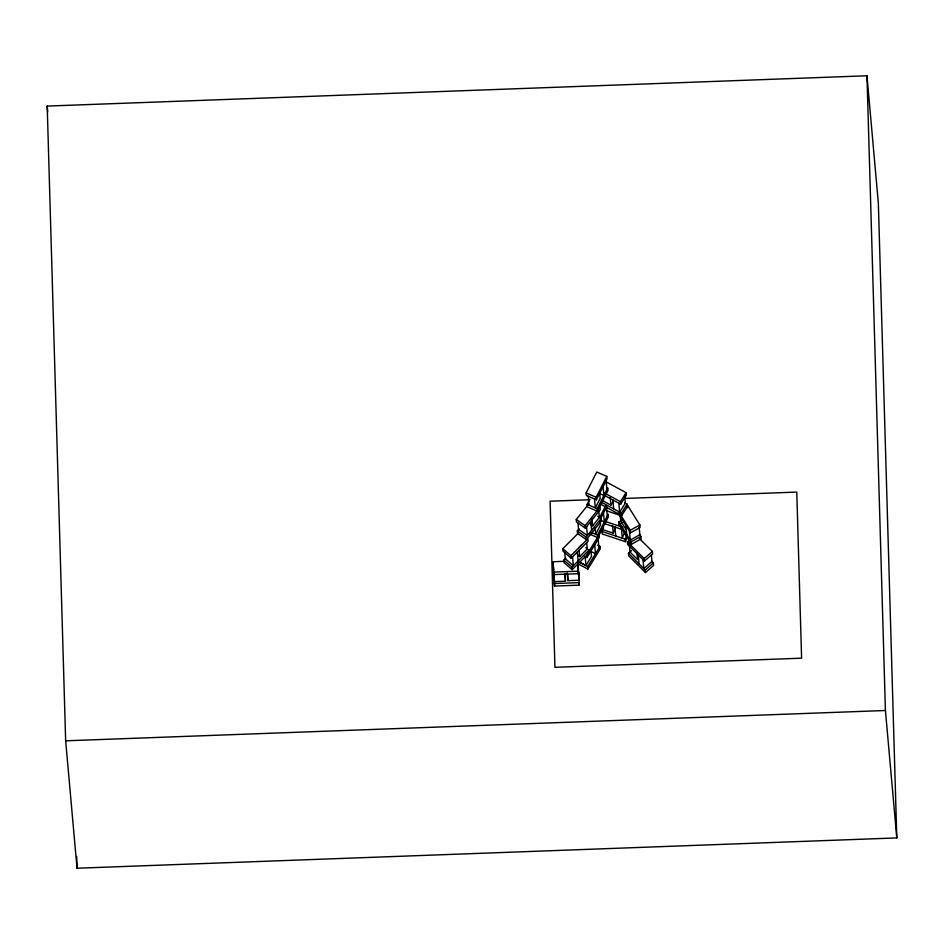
<?xml version="1.0" encoding="UTF-8"?>
<svg xmlns="http://www.w3.org/2000/svg" width="944" height="944" viewBox="0 0 944 944"><rect width="100%" height="100%" fill="white"/><g stroke="black" fill="none" stroke-linecap="round" stroke-linejoin="round"><path stroke-width="1.42" d="M627.323 536.806L625.4 541.691L602.237 533.962L602.012 531.448L603.464 527.79M602.591 527.106L602.827 529.655L613.246 533.136L615.653 527.035M624.692 532.156L622.285 538.269L621.482 529.324M625.4 541.691L625.176 539.177L626.615 535.508M586.118 492.933L596.761 472.024L606.791 476.378L607.016 478.891L596.36 499.801L586.342 495.447L586.118 492.933L596.136 497.287L596.36 499.801M597.387 511.247L597.163 508.733L607.806 487.836L608.03 490.349L597.387 511.247L587.357 506.904L587.133 504.379L589.799 499.164M596.136 497.287L606.791 476.378M599.853 517.159L605.847 505.394M600.75 518.362L606.732 506.609M597.776 537.655L597.552 535.142L608.196 514.244L608.42 516.757L597.776 537.655L589.009 533.856M586.897 557.609L599.204 537.502L598.98 534.977L586.672 555.096L586.897 557.609L584.489 556.346M579.923 562.376L585.953 565.527L591.487 556.476L590.909 550.092M578.283 564.016L587.923 569.067L587.699 566.553L599.995 546.434L597.587 545.172M587.923 569.067L600.219 548.948L599.995 546.434M601.363 499.966L610.91 505.146L613.045 501.783M604.42 495.364L620.645 504.179L620.42 501.665L626.108 492.685L606.131 481.841M620.645 504.179L626.332 495.199L626.108 492.685M600.443 504.108L621.671 515.625L621.447 513.111L627.123 504.143L624.633 502.786M621.671 515.625L627.347 506.657L627.123 504.143M585.351 528.156L585.127 525.643L600.042 507.117L600.266 509.63L585.351 528.156L576.489 522.008L576.265 519.495L587.675 505.323M597.741 516.262L601.057 518.563L601.281 521.088L586.366 539.614L577.516 533.454L577.291 530.941L579.038 528.77M590.401 524.274L592.62 525.82L599.334 517.477L598.767 511.093M586.366 539.614L586.141 537.101L601.057 518.563M571.132 558.234L570.908 555.709L587.852 538.764L588.077 541.278L571.132 558.234L563.049 551.213L562.825 548.7L578.766 532.746M585.846 547.579L588.879 550.21L589.103 552.736L572.158 569.68L564.075 562.659L563.839 560.146L565.834 558.152M578.861 547.65L581.716 544.782M577.634 554.836L579.663 556.582L587.286 548.96L586.72 542.576M572.158 569.68L571.934 567.167L588.879 550.21M639.525 538.67L652.363 551.438L652.587 553.951L644.433 561.09L627.642 544.393L627.418 541.88L630.474 539.201M627.642 544.393L630.698 541.714M651.407 560.925L653.378 562.884L653.602 565.397L645.46 572.536L628.669 555.851L628.444 553.326L631.501 550.659M644.433 561.09L644.209 558.577L652.363 551.438M645.46 572.536L645.236 570.023L653.378 562.884M639.336 533.95L640.882 536.416L641.106 538.93L631.501 544.251L619.099 524.475L618.875 521.961L622.474 519.967M619.099 524.475L622.698 522.48M639.867 524.97L640.091 527.484L630.474 532.794L630.25 530.28L639.867 524.97L627.465 505.193L627.689 507.707M631.501 544.251L631.276 541.738L640.882 536.416M47.2 106.082L866.97 75.768L878.345 203.184L896.8 837.918L77.03 868.232L65.655 740.816L47.2 106.082L47.719 111.947M589.752 499.742L550.104 501.205L554.942 667.302L801.598 658.18L796.771 492.084L624.987 498.444M577.893 563.344L578.188 573.704L553.503 574.601L552.983 561.727L564.606 561.302M553.278 572.088L577.964 571.191L578.188 573.704M567.202 572.996L567.887 580.654L578.991 580.253L578.2 571.309M565.267 574.731L565.456 581.209L554.34 581.61L553.361 566.199L553.703 570.023M554.305 583.545L578.991 582.637L579.215 585.15L554.529 586.059L554.045 574.483M65.655 740.816L885.425 710.502L896.8 837.918M606.213 510.68L621.199 515.684M605.08 521.359L622.792 527.271M603.948 523.424L623.016 529.785M602.012 531.448L625.176 539.177M598.909 493.299L603.912 495.47L603.122 486.538M587.133 504.379L597.163 508.733M600.549 520.25L604.313 521.879L603.511 512.946M591.286 532.428L597.552 535.142M590.684 551.261L595.499 553.786L594.708 544.853M579.262 562.128L587.699 566.553M604.195 492.851L620.42 501.665M601.47 502.267L621.447 513.111M576.265 519.495L585.127 525.643M577.291 530.941L586.141 537.101M562.825 548.7L570.908 555.709M563.839 560.146L571.934 567.167M627.418 541.88L644.209 558.577M628.444 553.326L645.236 570.023M619.406 512.981L630.25 530.28M618.072 513.017L630.474 532.794M626.297 529.95L620.715 521.041L620.149 514.657M618.875 521.961L631.276 541.738M651.395 555.096L651.962 561.479L643.82 568.618L643.017 559.674M639.159 527.082L639.843 534.752L630.226 540.062L629.436 531.13M638.297 554.978L639.088 563.922M637.011 553.196L637.578 559.58L630.026 552.063L629.459 545.679M624.645 495.506L625.329 503.176L619.653 512.144L618.851 503.199M625.837 524.84L626.745 534.505M612.88 499.966L613.683 508.899M614.969 527.153L615.771 536.086M610.225 497.488L610.91 505.146M612.562 525.478L613.246 533.136M606.119 480.661L606.909 489.594M606.508 507.058L607.299 516.002M599.558 492.048L600.124 498.444L595.334 507.848L594.531 498.904M600.172 521.017L600.514 524.84L595.723 534.257L595.157 527.861M598.166 539.189L598.968 548.134M591.935 518.15L592.62 525.82M590.802 521.383L591.605 530.327M588.265 496.19L589.068 505.123M586.602 526.599L587.404 535.531L578.542 529.383L577.976 523M585.15 556.594L585.953 565.527M579.085 550.199L579.663 556.582M577.327 552.028L578.129 560.972M578.011 564.842L578.92 574.802M572.56 556.795L573.362 565.739L565.279 558.718L564.701 552.334M564.772 573.539L565.456 581.209M552.983 561.727L553.503 574.601M866.97 75.768L885.425 710.502M578.696 572.288L579.215 585.15M577.704 562.128L577.964 571.191M567.698 574.188L567.887 580.654M554.234 575.698L554.529 586.059M76.688 856.456L77.03 868.232"/></g></svg>
